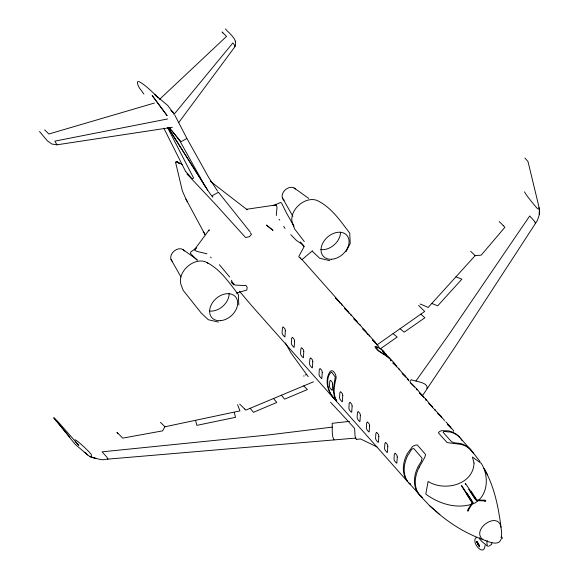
<?xml version="1.0" encoding="UTF-8"?>
<svg xmlns="http://www.w3.org/2000/svg" width="579" height="579" viewBox="0 0 579 579"><rect width="100%" height="100%" fill="white"/><g stroke="black" fill="none" stroke-linecap="round" stroke-linejoin="round"><path stroke-width="0.87" d="M524.9 158.016L528.019 161.599L539.483 209.084L539.353 214.512L537.421 220.425L455.789 345.851L422.388 395.819M487.171 540.533L486.917 543.37L487.489 546.236L481.562 541.184L479.882 539.331L479.557 537.819M501.269 538.108L501.667 532.977L501.052 527.563M488.589 546.373L491.629 544.347L491.788 542.364M276.299 215.511L277.008 207.173L276.06 204.923L246.27 209.316L247.219 209.786L210.17 181.147M209.019 230.855L209.207 229.762L194.392 249.838L196.867 251.395L206.956 253.776M203.395 231.542L205.104 234.712L185.953 199.133L182.342 190.831L175.567 162.229L176.783 161.555L182.095 164.479M179.649 163.669L176.783 161.555L176.544 161.874M334.069 439.881C331.362 435.878 332.599 428.265 332.143 423.321L349.47 421.36M501.146 539.085C499.04 545.99 489.798 542.328 485.347 540.533M539.49 209.214L539.353 214.512L539.447 209.316L539.389 214.491L539.367 209.381L537.71 208.729A6.043 2.251 23.3 0 1 536.747 207.854A251.257 93.711 23.3 0 1 526.637 195.217A45.582 17.001 23.3 0 1 524.494 191.83M186.916 173.895L216.097 204.937L245.576 237.528L249.469 236.702L251.51 234.249L250.425 233.048M167.425 127.351L193.654 178.1L191.967 178.708L185.736 171.471M345.952 251.749L350.201 243.564L349.745 233.098C340.684 221.381 331.89 208.006 318.392 201.145A17.587 12.81 -41.6 0 0 298.605 205.371A17.587 12.81 -41.6 0 0 293.032 224.522M237.578 404.714A123.081 2.193 70.6 0 1 239.952 410.895L164.921 426.781L162.583 430.877L122.654 438.129L121.018 436.414A83.434 16.936 61.1 0 0 116.944 432.375L117.863 433.468M472.146 502.608L467.477 510.367L467.629 511.025L468.715 510.772L468.295 510.179L473 502.673M419.167 467.217L424.733 457.453L425.587 454.493L417.242 444.911L414.571 445.36A13.614 9.307 -48.8 0 0 412.284 446.85L407.232 453.755A34.161 24.832 -41.6 0 0 407.551 481.554L252.118 306.197L239.388 291.194M409.78 381.879L411.314 379.65C414.513 381.612 428.634 381.945 427.012 388.647M415.961 380.91L448.001 335.849L529.698 215.981L533.758 220.49A9.474 1.925 61.1 0 1 534.714 221.67M178.658 122.683L235.081 46.523C237.897 39.054 229.588 33.886 225.441 28.95M173.859 114.541L232.91 42.918L234.683 45.328L234.864 46.559M503.245 225.586L504.881 227.301L481.25 255.107L475.12 255.686L428.149 307.471L427.772 307.29A123.081 46.233 50.9 0 0 420.122 304.026M159.457 99.443L226.498 36.434L226.23 36.159A185.244 37.599 61.1 0 0 222.068 31.983L222.872 32.952M196.042 248.391L194.392 249.838M312.544 250.693L301.898 259.718L298.713 256.671L304.004 246.813L301.876 244.179L296.224 240.249L290.781 234.633M330.522 402.282A838.414 170.161 61.1 0 1 347.603 420.651L354.623 428.417L355.043 435.835L355.817 438.781L356.606 439.273M196.578 247.812L190.875 251.901L190.397 253.312L197.258 260.376M376.907 344.961L424.696 311.444L418.588 305.444M380.512 348.696L397.151 337.079L393.083 333.598M476.698 537.276C469.815 540.822 483.972 558.018 485.036 545.534M218.449 192.257L212.507 195.536L212.797 197.149A27.712 5.624 61.1 0 1 202.534 181.69L179.866 140.943L172.035 130.897M478.775 545.707L477.299 543.08L478.804 545.657M176.226 162.062L175.589 162.301M273.049 205.733L280.417 202.512L281.546 203.034L286.54 213.108L294.031 226.28M313.5 381.8L245.807 410.113L244.772 409.056M275.409 205.154L276.06 204.923M236.268 293.177L246.842 290.021L247.19 287.336L246.176 285.621L235.002 285.063L232.497 282.48L231.376 280.279M154.34 103.062L48.81 134.017A185.244 37.599 61.1 0 0 44.648 129.841M306.704 374.635L305.075 374.96M167.555 118.97L54.853 141.131L56.952 144.808L51.828 144.026L47.319 140.784L39.51 131.505M172.368 127.3L56.952 144.808L56.366 144.381M332.172 427.128L268.309 434.967L102.092 451.837L106.152 456.346A9.474 1.925 61.1 0 1 107.115 457.526L107.983 459.104L107.585 458.908M356.425 439.418L360.485 438.918L377.095 446.937M355.94 438.057L104.061 459.451C102.722 461.499 77.709 452.344 96.15 458.597C89.275 456.042 91.171 458.72 91.446 454.877A6.043 3.829 -71.5 0 0 90.816 453.82A251.257 159.153 -71.5 0 0 78.737 442.269A45.582 28.87 -71.5 0 0 75.031 439.743M476.597 500.64L485.202 500.886L484.869 500.524L484.761 501.327L485.846 501.081L485.39 500.227L476.792 499.981L471.038 490.963M485.166 540.417C466.717 534.019 449.688 523.72 435.22 510.62M300.769 258.169L300.342 257.814M329.827 260.651L319.717 258.277L312.566 251.518M218.421 322.098L208.317 319.724L201.166 312.964L183.217 290.405L180.959 284.419A17.587 12.81 -41.6 0 1 188.935 265.37A17.587 12.81 -41.6 0 1 208.339 263.568M455.948 276.82L461.868 279.194L437.702 305.828L431.782 303.468M206.993 262.591C220.49 269.452 229.284 282.827 238.345 294.545L238.801 305.01M87.711 454.985L75.161 444.281L53.847 417.835L57.198 420.803L78.845 445.316L75.27 441.676M69.813 437.138L53.847 417.835M535.336 223.176L534.714 221.67M341.936 305.271L341.444 303.975L335.35 297.99L338.925 301.413M351.163 315.678L350.671 314.383L344.577 308.397L348.153 311.82M444.382 420.853L443.89 419.558L437.804 413.572L440.995 416.287L441.849 417.785M294.161 187.98L308.73 198.423M182.761 249.426L197.33 259.87M176.783 161.555L179.685 163.727M421.288 496.341L420.846 495.979M422.504 497.614L419.486 495.016L429.582 505.684L439.823 514.644M303.657 375.88L304.033 376.184M482.872 539.606C470.568 529.72 497.998 510.323 501.009 527.259C498.425 506.922 494.271 486.295 483.979 468.339M501.052 537.203L502.348 538.282L501.327 536.755M420.795 314.18L424.885 317.762L404.135 332.201L400.06 328.698M357.373 322.228L353.805 318.805L359.892 324.79L366.464 332.549M365.971 331.651L362.78 328.937L368.874 334.923L375.829 343.043M375.445 342.334L372.254 339.62L378.804 346.474M396.695 366.789C392.7 359.118 385.18 355.448 378.442 350.91C367.889 341.263 385.1 349.463 384.977 353.943M395.971 365.494L392.808 362.787L398.873 368.765L405.922 377.139M405.322 376.046L402.13 373.332L408.224 379.317L408.839 380.649L407.211 378.948M423.387 396.839L416.46 388.61L410.373 382.625L414.166 386.432M422.786 395.746L419.594 393.047L425.688 399.018L432.614 407.247M432.014 406.154L428.822 403.454L440.995 416.287M451.186 428.265L450.462 426.969L447.27 424.255L453.364 430.24L453.697 431.391M418.653 494.003A34.161 24.832 -41.6 0 1 418.327 466.211L421.317 461.362L422.077 458.119L413.761 448.515C410.851 448.262 409.918 453.458 408.108 454.739A34.161 24.832 -41.6 0 0 408.427 482.539L410.721 484.551M420.542 495.718L408.427 482.539M429.582 505.684L434.388 509.882M409.983 483.682L410.439 484.095M239.692 404.12L244.765 409.049M303.714 385.889L307.377 389.566L284.607 399.155L281.372 395.218M399.206 369.916L398.873 368.765M219.398 264.719L229.704 277.023M475.12 255.686L474.831 255.39A102.237 20.75 61.1 0 0 470.655 251.3M164.921 426.781L164.631 426.484A102.237 20.75 61.1 0 0 160.463 422.402M279.027 219.318L279.744 220.092M416.692 389.638L417.083 389.942L416.46 388.61M425.912 400.053L426.31 400.35L425.688 399.018M435.14 410.46L435.531 410.757L434.916 409.425M301.688 259.197L338.541 300.704M304.315 246.379L300.349 241.928M210.517 257.076L211.205 257.843M476.901 541.901L477.096 542.125M341.444 303.975L347.769 311.111M350.671 314.383L356.99 321.519M445.859 421.773L450.462 426.969M460.819 438.65L471.002 450.136M471.878 451.128L480.027 461.528M231.057 281.901L233.663 284.854M367.745 334.416L367.376 333.938M308.202 376.647L291.042 353.002L285.404 342.963M273.512 398.504L276.755 402.456L253.457 412.32L250.193 408.275M169.111 127.59L180.988 141.725L186.93 138.446L208.65 177.435L217.617 191.157M476.915 541.922L479.542 546.822L479.376 546.243M477.784 542.646C474.737 539.939 479.499 545.02 479.499 546.612L479.318 546.135M218.587 192.431L250.287 232.121M169.321 127.416L170.95 129.508M304.301 241.566L294.617 228.958L292.366 222.973M358.524 323.987L358.119 323.429M349.296 313.579L348.898 313.022M340.076 303.172L339.533 302.412M477.139 542.212L476.821 541.778C478.153 542.472 479.723 548.921 479.47 545.838M143.932 94.073L139.155 87.595C130.42 70.037 157.047 96.266 158.357 98.025L154.506 94.348L167.78 105.516L173.903 113.694M465.523 483.494L470.206 490.551M471.451 501.342L461.405 485.824M367.238 333.757L366.825 333.149M376.567 344.244L376.046 343.427M292.858 216.22L282.357 197.88M180.974 276.957L170.95 259.32M470.307 491.383L476.307 500.531M467.05 493.221L472.963 502.42M466.312 493.641L472.225 502.84M468.657 489.219L475.229 499.207M461.752 485.629L471.798 501.146M423.777 397.455L423.51 397.042M414.55 387.047L414.289 386.634M386.844 355.788L385.853 354.08L382.668 351.366L389.131 358.046M474.773 497.477L475.576 499.011M283.674 226.346L285.063 228.473M207.695 190.202L168.279 127.865L205.943 187.48M357.713 322.814L357.482 322.423M348.493 312.407L348.254 312.016M339.265 301.999L339.033 301.608M478.182 543.225L478.572 543.884M174.822 115.178L186.699 138.034M235.291 41.152L235.508 41.536M484.507 469.323L487.438 474.758M390.492 359.313L391.274 360.76M391.042 360.782C388.4 354.015 379.867 353.979 376.473 347.827A1.802 0.427 33.4 0 1 376.234 347.414C379.962 346.893 383.884 351.591 385.6 354.637M368.874 334.923L369.482 336.146M359.892 324.79L360.355 325.659M185.953 199.133L187.357 201.731M163.821 128.212L185.671 171.601M465.176 483.689L465.559 484.485M478.934 544.564L479.238 545.23M234.263 412.414L235.537 417.336L196.874 425.355L195.593 420.426M462.208 440.655A34.161 24.832 -41.6 0 0 449.572 431.869C448.464 432.535 443.507 430.327 443.094 432.332L451.627 441.82L454.812 442.892L459.755 443.362A34.161 24.832 -41.6 0 1 471.95 451.454M459.943 437.659A34.161 24.832 -41.6 0 0 448.696 430.885L441.618 430.675A13.614 7.194 7.2 0 0 439.606 431.55L438.513 432.549L438.621 433.114L447.147 442.602L460.631 444.346A34.161 24.832 -41.6 0 1 473.267 453.133M419.529 494.994A34.161 24.832 -41.6 0 1 419.203 467.195M90.36 456.65A27.958 17.71 -71.5 0 1 85.989 453.263A243.853 154.463 -71.5 0 1 85.012 452.235M538.76 207.637A27.958 10.429 23.3 0 1 539.454 208.939M499.17 221.547A83.434 16.936 61.1 0 1 503.245 225.593M284.231 200.233A7.976 5.812 -41.6 0 1 284.803 190.267A7.976 5.812 -41.6 0 1 295.304 188.978M340.532 232.172A15.488 11.283 -41.6 0 1 320.795 249.556M172.216 261.23A7.976 5.812 -41.6 0 1 174.17 251.004A7.976 5.812 -41.6 0 1 184.332 251.076M229.125 293.618A15.488 11.283 -41.6 0 1 209.395 311.003M335.856 399.734C333.96 398.888 331.999 395.573 330.573 393.554C327.453 387.995 325.753 376.625 331.34 372.174A1.802 1.013 -85.8 0 1 331.847 372.435L335.227 376.958L333.251 389.848L334.365 396.724L335.856 399.734M336.645 400.82C328.358 394.748 323.581 380.533 330.32 371.197C333.345 368.743 336.681 375.424 336.095 378.181C334.293 385.65 332.578 393.785 336.645 400.82M285.346 330.797L284.977 336.24A2.041 0.586 66.9 0 1 284.926 336.783L284.738 336.884A1.715 0.492 66.9 0 1 284.477 336.732L283.008 335.075A1.686 0.485 66.9 0 1 282.69 334.575L282.386 333.931A2.012 0.579 66.9 0 1 282.096 333.012L282.407 328.047L283.066 326.889A1.216 0.536 79.5 0 1 283.348 327.07L284.81 328.72A1.252 0.55 79.5 0 1 285.071 329.154L285.346 330.797M294.573 341.205L294.204 346.655A2.041 0.586 66.9 0 1 294.154 347.197L293.966 347.299A1.715 0.492 66.9 0 1 293.698 347.139L292.236 345.482A1.686 0.485 66.9 0 1 291.917 344.983L291.613 344.339A2.012 0.579 66.9 0 1 291.324 343.419L291.635 338.454L292.294 337.296A1.216 0.536 79.5 0 1 292.576 337.477L294.038 339.135A1.252 0.55 79.5 0 1 294.291 339.562L294.573 341.205M303.794 351.612L303.432 357.062A2.041 0.586 66.9 0 1 303.374 357.605L303.193 357.706A1.715 0.492 66.9 0 1 302.926 357.547L301.456 355.89A1.686 0.485 66.9 0 1 301.138 355.39L300.841 354.746A2.012 0.579 66.9 0 1 300.552 353.827L300.863 348.862L301.514 347.704A1.216 0.536 79.5 0 1 301.797 347.885L303.266 349.542A1.252 0.55 79.5 0 1 303.519 349.969L303.794 351.612M312.776 361.745L312.407 367.187A2.041 0.586 66.9 0 1 312.356 367.73L312.24 367.831A1.715 0.492 66.9 0 1 311.907 367.679L310.438 366.022A1.686 0.485 66.9 0 1 310.12 365.523L309.816 364.871A2.012 0.579 66.9 0 1 309.526 363.952L309.837 358.994L310.496 357.836A1.216 0.536 79.5 0 1 310.778 358.017L312.24 359.668A1.252 0.55 79.5 0 1 312.501 360.102L312.776 361.745M322.25 372.427L321.881 377.87A2.041 0.586 66.9 0 1 321.823 378.413L321.642 378.514A1.715 0.492 66.9 0 1 321.374 378.362L319.912 376.705A1.686 0.485 66.9 0 1 319.594 376.205L319.29 375.561A2.012 0.579 66.9 0 1 319 374.642L319.311 369.677L319.97 368.519A1.216 0.536 79.5 0 1 320.245 368.7L321.714 370.35A1.252 0.55 79.5 0 1 321.967 370.784L322.25 372.427M332.657 384.174L332.295 389.624A2.041 0.586 66.9 0 1 332.237 390.166L332.057 390.268A1.715 0.492 66.9 0 1 331.789 390.108L330.32 388.451A1.686 0.485 66.9 0 1 330.001 387.952L329.697 387.308A2.012 0.579 66.9 0 1 329.415 386.388L329.726 381.423L330.377 380.273A1.216 0.536 79.5 0 1 330.66 380.446L332.129 382.104A1.252 0.55 79.5 0 1 332.382 382.531L332.657 384.174M342.775 395.587L342.406 401.037A2.041 0.586 66.9 0 1 342.355 401.58L342.175 401.681A1.715 0.492 66.9 0 1 341.907 401.522L340.438 399.872A1.686 0.485 66.9 0 1 340.119 399.365L339.815 398.721A2.012 0.579 66.9 0 1 339.526 397.802L339.837 392.837L340.495 391.686A1.216 0.536 79.5 0 1 340.778 391.86L342.247 393.517A1.252 0.55 79.5 0 1 342.5 393.944L342.775 395.587M352.126 406.14L351.757 411.582A2.041 0.586 66.9 0 1 351.706 412.125L351.598 412.226A1.715 0.492 66.9 0 1 351.258 412.067L349.788 410.417A1.686 0.485 66.9 0 1 349.47 409.918L349.166 409.266A2.012 0.579 66.9 0 1 348.876 408.347L349.188 403.389L349.846 402.231A1.216 0.536 79.5 0 1 350.129 402.412L351.598 404.062A1.252 0.55 79.5 0 1 351.851 404.497L352.126 406.14M360.37 415.433L360 420.875A2.041 0.586 66.9 0 1 359.95 421.425L359.834 421.519A1.715 0.492 66.9 0 1 359.494 421.367L358.032 419.71A1.686 0.485 66.9 0 1 357.713 419.21L357.409 418.566A2.012 0.579 66.9 0 1 357.12 417.647L357.431 412.682L358.09 411.524A1.216 0.536 79.5 0 1 358.365 411.705L359.834 413.363A1.252 0.55 79.5 0 1 360.087 413.79L360.37 415.433M369.59 425.84L369.228 431.29A2.041 0.586 66.9 0 1 369.17 431.833L369.062 431.927A1.715 0.492 66.9 0 1 368.722 431.775L367.252 430.125A1.686 0.485 66.9 0 1 366.934 429.618L366.63 428.974A2.012 0.579 66.9 0 1 366.348 428.055L366.659 423.09L367.31 421.939A1.216 0.536 79.5 0 1 367.593 422.113L369.062 423.77A1.252 0.55 79.5 0 1 369.315 424.197L369.59 425.84M378.818 436.248L378.449 441.697A2.041 0.586 66.9 0 1 378.398 442.24L378.282 442.334A1.715 0.492 66.9 0 1 377.949 442.182L376.48 440.532A1.686 0.485 66.9 0 1 376.162 440.026L375.858 439.381A2.012 0.579 66.9 0 1 375.568 438.462L375.88 433.497L376.538 432.347A1.216 0.536 79.5 0 1 376.82 432.52L378.282 434.178A1.252 0.55 79.5 0 1 378.543 434.605L378.818 436.248M387.8 446.38L387.431 451.823A2.041 0.586 66.9 0 1 387.373 452.365L387.192 452.467A1.715 0.492 66.9 0 1 386.924 452.315L385.462 450.657A1.686 0.485 66.9 0 1 385.144 450.158L384.84 449.507A2.012 0.579 66.9 0 1 384.55 448.587L384.861 443.63L385.52 442.472A1.216 0.536 79.5 0 1 385.795 442.653L387.264 444.303A1.252 0.55 79.5 0 1 387.517 444.737L387.8 446.38M397.266 457.063L396.897 462.505A2.041 0.586 66.9 0 1 396.847 463.055L396.738 463.149A1.715 0.492 66.9 0 1 396.398 462.997L394.929 461.34A1.686 0.485 66.9 0 1 394.61 460.841L394.306 460.196A2.012 0.579 66.9 0 1 394.017 459.277L394.328 454.312L394.987 453.154A1.216 0.536 79.5 0 1 395.269 453.335L396.738 454.985A1.252 0.55 79.5 0 1 396.991 455.42L397.266 457.063M474.042 462.997C473.311 485.064 444.18 491.68 428.105 481.453L425.804 494.126C439.555 504.316 458.734 509.983 475.084 502.934C488.415 494.705 489.031 475.873 481.359 463.475L472.413 457.012L474.042 462.997M272.919 230.276L266.478 225.137L272.919 230.276M172.983 112.268L171.073 110.415L172.983 112.268M167.042 115.547L152.234 95.607L167.042 115.547M331.586 259.254A15.756 11.471 -41.6 0 0 348.565 238.295A15.756 11.471 -41.6 0 0 325.029 239.692A15.756 11.471 -41.6 0 0 331.586 259.254M220.186 320.701A15.756 11.471 -41.6 0 0 237.166 299.741A15.756 11.471 -41.6 0 0 213.622 301.138A15.756 11.471 -41.6 0 0 220.186 320.701"/></g></svg>
